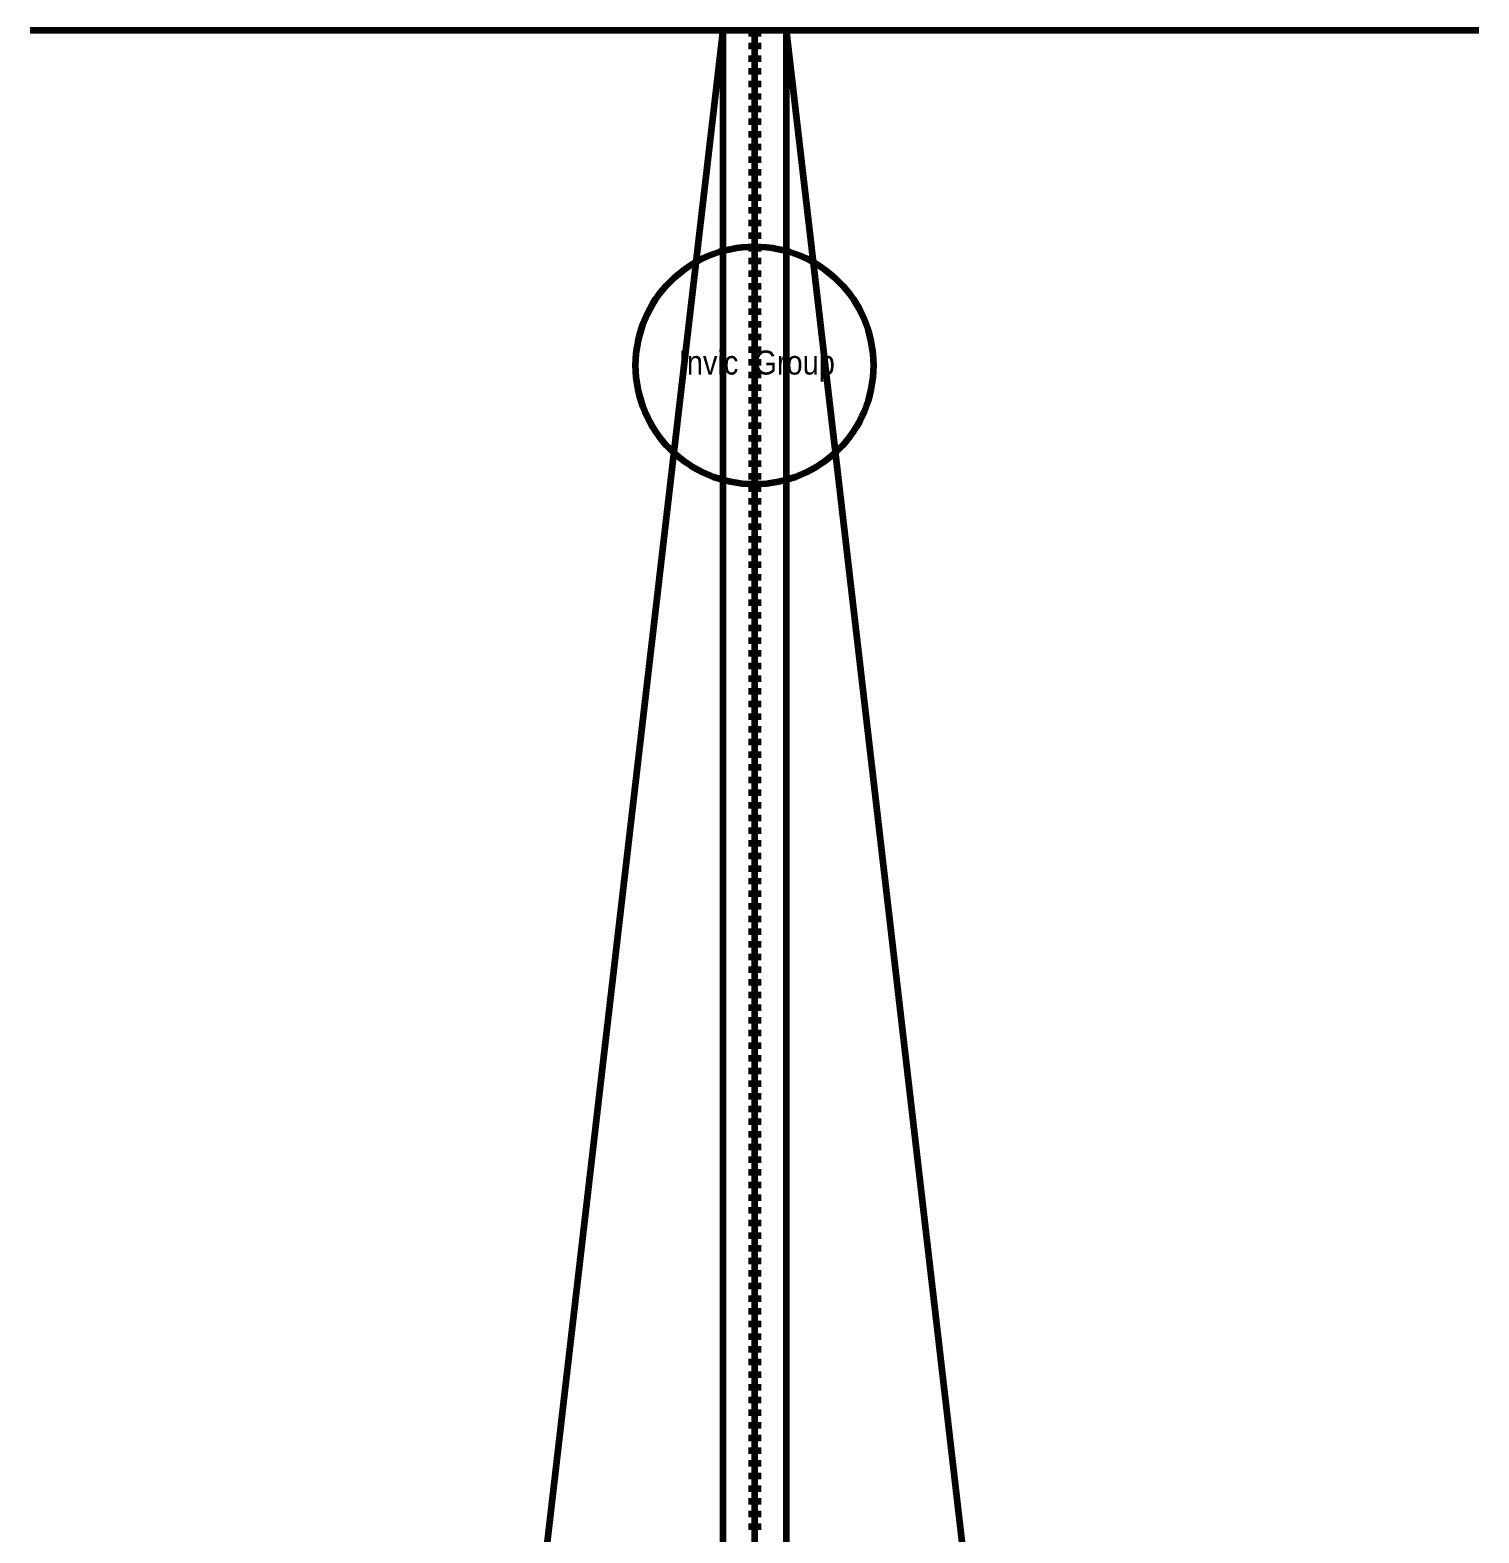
# Model space of a CAD drawing. Header units: millimetres. Extents: x 87961 to 634375, y 789523 to 1897921.
# Drawn here: x 135293 to 146742, y 1051919 to 1063794 of the extents above; entities that cross this region are included whole.
import ezdxf

# ---------------------------------------------------------------- set-up
doc = ezdxf.new("R2010")
doc.units = ezdxf.units.MM
doc.header["$LTSCALE"] = 30
doc.layers.add('DDIMS', color=2, linetype='Continuous', lineweight=100)
doc.layers.add('Invic Text', color=5, linetype='Continuous', lineweight=211)
doc.styles.add('DM75', font='swisscl.ttf', dxfattribs={"width": 0.9, "height": 190})

msp = doc.modelspace()

# ---------------------------------------------------------------- linework, layer by layer
at = {"layer": 'DDIMS'}
for p, q in [((135293.2, 1063794.1), (146742.5, 1063794.1)), ((140767.9, 1063794.1), (138017.9, 1040118.4)), ((140767.9, 1063794.1), (140767.9, 1040118.4)), ((140992.9, 1063794.1), (140992.9, 1063744.1)), ((141017.9, 1063794.1), (141017.9, 1040118.4)), ((141042.9, 1063794.1), (141042.9, 1063744.1)), ((141267.9, 1063794.1), (144017.9, 1040118.4)), ((141267.9, 1063794.1), (141267.9, 1040118.4)), ((140992.9, 1063744.1), (141042.9, 1063744.1)), ((140992.9, 1063694.1), (141042.9, 1063694.1)), ((140992.9, 1063694.1), (140992.9, 1063644.1)), ((140992.9, 1063644.1), (141042.9, 1063644.1)), ((141042.9, 1063694.1), (141042.9, 1063644.1)), ((140992.9, 1063594.1), (141042.9, 1063594.1)), ((140992.9, 1063594.1), (140992.9, 1063544.1)), ((140992.9, 1063544.1), (141042.9, 1063544.1)), ((141042.9, 1063594.1), (141042.9, 1063544.1)), ((140992.9, 1063494.1), (141042.9, 1063494.1)), ((140992.9, 1063494.1), (140992.9, 1063444.1)), ((140992.9, 1063444.1), (141042.9, 1063444.1)), ((141042.9, 1063494.1), (141042.9, 1063444.1)), ((140992.9, 1063394.1), (141042.9, 1063394.1)), ((140992.9, 1063394.1), (140992.9, 1063344.1)), ((140992.9, 1063344.1), (141042.9, 1063344.1)), ((140992.9, 1063294.1), (141042.9, 1063294.1)), ((140992.9, 1063294.1), (140992.9, 1063244.1)), ((141042.9, 1063394.1), (141042.9, 1063344.1)), ((141042.9, 1063294.1), (141042.9, 1063244.1)), ((140992.9, 1063244.1), (141042.9, 1063244.1)), ((140992.9, 1063194.1), (141042.9, 1063194.1)), ((140992.9, 1063194.1), (140992.9, 1063144.1)), ((141042.9, 1063194.1), (141042.9, 1063144.1)), ((140992.9, 1063144.1), (141042.9, 1063144.1)), ((140992.9, 1063094.1), (141042.9, 1063094.1)), ((140992.9, 1063094.1), (140992.9, 1063044.1)), ((141042.9, 1063094.1), (141042.9, 1063044.1)), ((140992.9, 1063044.1), (141042.9, 1063044.1)), ((140992.9, 1062994.1), (141042.9, 1062994.1)), ((140992.9, 1062994.1), (140992.9, 1062944.1)), ((140992.9, 1062944.1), (141042.9, 1062944.1)), ((141042.9, 1062994.1), (141042.9, 1062944.1)), ((140992.9, 1062894.1), (141042.9, 1062894.1)), ((140992.9, 1062894.1), (140992.9, 1062844.1)), ((140992.9, 1062844.1), (141042.9, 1062844.1)), ((141042.9, 1062894.1), (141042.9, 1062844.1)), ((140992.9, 1062794.1), (141042.9, 1062794.1)), ((140992.9, 1062794.1), (140992.9, 1062744.1)), ((140992.9, 1062744.1), (141042.9, 1062744.1)), ((140992.9, 1062694.1), (141042.9, 1062694.1)), ((140992.9, 1062694.1), (140992.9, 1062644.1)), ((141042.9, 1062794.1), (141042.9, 1062744.1)), ((141042.9, 1062694.1), (141042.9, 1062644.1)), ((140992.9, 1062644.1), (141042.9, 1062644.1)), ((140992.9, 1062594.1), (141042.9, 1062594.1)), ((140992.9, 1062594.1), (140992.9, 1062544.1)), ((141042.9, 1062594.1), (141042.9, 1062544.1)), ((140992.9, 1062544.1), (141042.9, 1062544.1)), ((140992.9, 1062494.1), (141042.9, 1062494.1)), ((140992.9, 1062494.1), (140992.9, 1062444.1)), ((141042.9, 1062494.1), (141042.9, 1062444.1)), ((140992.9, 1062444.1), (141042.9, 1062444.1)), ((140992.9, 1062394.1), (141042.9, 1062394.1)), ((140992.9, 1062394.1), (140992.9, 1062344.1)), ((140992.9, 1062344.1), (141042.9, 1062344.1)), ((141042.9, 1062394.1), (141042.9, 1062344.1)), ((140992.9, 1062294.1), (141042.9, 1062294.1)), ((140992.9, 1062294.1), (140992.9, 1062244.1)), ((140992.9, 1062244.1), (141042.9, 1062244.1)), ((141042.9, 1062294.1), (141042.9, 1062244.1)), ((140992.9, 1062194.1), (141042.9, 1062194.1)), ((140992.9, 1062194.1), (140992.9, 1062144.1)), ((140992.9, 1062144.1), (141042.9, 1062144.1)), ((141042.9, 1062194.1), (141042.9, 1062144.1)), ((140992.9, 1062094.1), (141042.9, 1062094.1)), ((140992.9, 1062094.1), (140992.9, 1062044.1)), ((140992.9, 1062044.1), (141042.9, 1062044.1)), ((140992.9, 1061994.1), (141042.9, 1061994.1)), ((140992.9, 1061994.1), (140992.9, 1061944.1)), ((141042.9, 1062094.1), (141042.9, 1062044.1)), ((141042.9, 1061994.1), (141042.9, 1061944.1)), ((140992.9, 1061944.1), (141042.9, 1061944.1)), ((140992.9, 1061894.1), (141042.9, 1061894.1)), ((140992.9, 1061894.1), (140992.9, 1061844.1)), ((141042.9, 1061894.1), (141042.9, 1061844.1)), ((140992.9, 1061844.1), (141042.9, 1061844.1)), ((140992.9, 1061794.1), (141042.9, 1061794.1)), ((140992.9, 1061794.1), (140992.9, 1061744.1)), ((140992.9, 1061744.1), (141042.9, 1061744.1)), ((141042.9, 1061794.1), (141042.9, 1061744.1)), ((140992.9, 1061694.1), (141042.9, 1061694.1)), ((140992.9, 1061694.1), (140992.9, 1061644.1)), ((140992.9, 1061644.1), (141042.9, 1061644.1)), ((141042.9, 1061694.1), (141042.9, 1061644.1)), ((140992.9, 1061594.1), (141042.9, 1061594.1)), ((140992.9, 1061594.1), (140992.9, 1061544.1)), ((140992.9, 1061544.1), (141042.9, 1061544.1)), ((141042.9, 1061594.1), (141042.9, 1061544.1)), ((140992.9, 1061494.1), (141042.9, 1061494.1)), ((140992.9, 1061494.1), (140992.9, 1061444.1)), ((140992.9, 1061444.1), (141042.9, 1061444.1)), ((140992.9, 1061394.1), (141042.9, 1061394.1)), ((140992.9, 1061394.1), (140992.9, 1061344.1)), ((141042.9, 1061494.1), (141042.9, 1061444.1)), ((141042.9, 1061394.1), (141042.9, 1061344.1)), ((140992.9, 1061344.1), (141042.9, 1061344.1)), ((140992.9, 1061294.1), (141042.9, 1061294.1)), ((140992.9, 1061294.1), (140992.9, 1061244.1)), ((141042.9, 1061294.1), (141042.9, 1061244.1)), ((140992.9, 1061244.1), (141042.9, 1061244.1)), ((140992.9, 1061194.1), (141042.9, 1061194.1)), ((140992.9, 1061194.1), (140992.9, 1061144.1)), ((141042.9, 1061194.1), (141042.9, 1061144.1)), ((140992.9, 1061144.1), (141042.9, 1061144.1)), ((140992.9, 1061094.1), (141042.9, 1061094.1)), ((140992.9, 1061094.1), (140992.9, 1061044.1)), ((140992.9, 1061044.1), (141042.9, 1061044.1)), ((141042.9, 1061094.1), (141042.9, 1061044.1)), ((140992.9, 1060994.1), (141042.9, 1060994.1)), ((140992.9, 1060994.1), (140992.9, 1060944.1)), ((140992.9, 1060944.1), (141042.9, 1060944.1)), ((141042.9, 1060994.1), (141042.9, 1060944.1)), ((140992.9, 1060894.1), (141042.9, 1060894.1)), ((140992.9, 1060894.1), (140992.9, 1060844.1)), ((140992.9, 1060844.1), (141042.9, 1060844.1)), ((140992.9, 1060794.1), (141042.9, 1060794.1)), ((140992.9, 1060794.1), (140992.9, 1060744.1)), ((141042.9, 1060894.1), (141042.9, 1060844.1)), ((141042.9, 1060794.1), (141042.9, 1060744.1)), ((140992.9, 1060744.1), (141042.9, 1060744.1)), ((140992.9, 1060694.1), (141042.9, 1060694.1)), ((140992.9, 1060694.1), (140992.9, 1060644.1)), ((141042.9, 1060694.1), (141042.9, 1060644.1)), ((140992.9, 1060644.1), (141042.9, 1060644.1)), ((140992.9, 1060594.1), (141042.9, 1060594.1)), ((140992.9, 1060594.1), (140992.9, 1060544.1)), ((141042.9, 1060594.1), (141042.9, 1060544.1)), ((140992.9, 1060544.1), (141042.9, 1060544.1)), ((140992.9, 1060494.1), (141042.9, 1060494.1)), ((140992.9, 1060494.1), (140992.9, 1060444.1)), ((140992.9, 1060444.1), (141042.9, 1060444.1)), ((141042.9, 1060494.1), (141042.9, 1060444.1)), ((140992.9, 1060394.1), (141042.9, 1060394.1)), ((140992.9, 1060394.1), (140992.9, 1060344.1)), ((140992.9, 1060344.1), (141042.9, 1060344.1)), ((141042.9, 1060394.1), (141042.9, 1060344.1)), ((140992.9, 1060294.1), (141042.9, 1060294.1)), ((140992.9, 1060294.1), (140992.9, 1060244.1)), ((140992.9, 1060244.1), (141042.9, 1060244.1)), ((141042.9, 1060294.1), (141042.9, 1060244.1)), ((140992.9, 1060194.1), (141042.9, 1060194.1)), ((140992.9, 1060194.1), (140992.9, 1060144.1)), ((140992.9, 1060144.1), (141042.9, 1060144.1)), ((140992.9, 1060094.1), (141042.9, 1060094.1)), ((140992.9, 1060094.1), (140992.9, 1060044.1)), ((141042.9, 1060194.1), (141042.9, 1060144.1)), ((141042.9, 1060094.1), (141042.9, 1060044.1)), ((140992.9, 1060044.1), (141042.9, 1060044.1)), ((140992.9, 1059994.1), (141042.9, 1059994.1)), ((140992.9, 1059994.1), (140992.9, 1059944.1)), ((141042.9, 1059994.1), (141042.9, 1059944.1)), ((140992.9, 1059944.1), (141042.9, 1059944.1)), ((140992.9, 1059894.1), (141042.9, 1059894.1)), ((140992.9, 1059894.1), (140992.9, 1059844.1)), ((140992.9, 1059844.1), (141042.9, 1059844.1)), ((141042.9, 1059894.1), (141042.9, 1059844.1)), ((140992.9, 1059794.1), (141042.9, 1059794.1)), ((140992.9, 1059794.1), (140992.9, 1059744.1)), ((140992.9, 1059744.1), (141042.9, 1059744.1)), ((141042.9, 1059794.1), (141042.9, 1059744.1)), ((140992.9, 1059694.1), (141042.9, 1059694.1)), ((140992.9, 1059694.1), (140992.9, 1059644.1)), ((140992.9, 1059644.1), (141042.9, 1059644.1)), ((141042.9, 1059694.1), (141042.9, 1059644.1)), ((140992.9, 1059594.1), (141042.9, 1059594.1)), ((140992.9, 1059594.1), (140992.9, 1059544.1)), ((140992.9, 1059544.1), (141042.9, 1059544.1)), ((140992.9, 1059494.1), (141042.9, 1059494.1)), ((140992.9, 1059494.1), (140992.9, 1059444.1)), ((141042.9, 1059594.1), (141042.9, 1059544.1)), ((141042.9, 1059494.1), (141042.9, 1059444.1)), ((140992.9, 1059444.1), (141042.9, 1059444.1)), ((140992.9, 1059394.1), (141042.9, 1059394.1)), ((140992.9, 1059394.1), (140992.9, 1059344.1)), ((141042.9, 1059394.1), (141042.9, 1059344.1)), ((140992.9, 1059344.1), (141042.9, 1059344.1)), ((140992.9, 1059294.1), (141042.9, 1059294.1)), ((140992.9, 1059294.1), (140992.9, 1059244.1)), ((141042.9, 1059294.1), (141042.9, 1059244.1)), ((140992.9, 1059244.1), (141042.9, 1059244.1)), ((140992.9, 1059194.1), (141042.9, 1059194.1)), ((140992.9, 1059194.1), (140992.9, 1059144.1)), ((140992.9, 1059144.1), (141042.9, 1059144.1)), ((141042.9, 1059194.1), (141042.9, 1059144.1)), ((140992.9, 1059094.1), (141042.9, 1059094.1)), ((140992.9, 1059094.1), (140992.9, 1059044.1)), ((140992.9, 1059044.1), (141042.9, 1059044.1)), ((141042.9, 1059094.1), (141042.9, 1059044.1)), ((140992.9, 1058994.1), (141042.9, 1058994.1)), ((140992.9, 1058994.1), (140992.9, 1058944.1)), ((140992.9, 1058944.1), (141042.9, 1058944.1)), ((140992.9, 1058894.1), (141042.9, 1058894.1)), ((140992.9, 1058894.1), (140992.9, 1058844.1)), ((141042.9, 1058994.1), (141042.9, 1058944.1)), ((141042.9, 1058894.1), (141042.9, 1058844.1)), ((140992.9, 1058844.1), (141042.9, 1058844.1)), ((140992.9, 1058794.1), (141042.9, 1058794.1)), ((140992.9, 1058794.1), (140992.9, 1058744.1)), ((141042.9, 1058794.1), (141042.9, 1058744.1)), ((140992.9, 1058744.1), (141042.9, 1058744.1)), ((140992.9, 1058694.1), (141042.9, 1058694.1)), ((140992.9, 1058694.1), (140992.9, 1058644.1)), ((141042.9, 1058694.1), (141042.9, 1058644.1)), ((140992.9, 1058644.1), (141042.9, 1058644.1)), ((140992.9, 1058594.1), (141042.9, 1058594.1)), ((140992.9, 1058594.1), (140992.9, 1058544.1)), ((140992.9, 1058544.1), (141042.9, 1058544.1)), ((141042.9, 1058594.1), (141042.9, 1058544.1)), ((140992.9, 1058494.1), (141042.9, 1058494.1)), ((140992.9, 1058494.1), (140992.9, 1058444.1)), ((140992.9, 1058444.1), (141042.9, 1058444.1)), ((141042.9, 1058494.1), (141042.9, 1058444.1)), ((140992.9, 1058394.1), (141042.9, 1058394.1)), ((140992.9, 1058394.1), (140992.9, 1058344.1)), ((140992.9, 1058344.1), (141042.9, 1058344.1)), ((141042.9, 1058394.1), (141042.9, 1058344.1)), ((140992.9, 1058294.1), (141042.9, 1058294.1)), ((140992.9, 1058294.1), (140992.9, 1058244.1)), ((140992.9, 1058244.1), (141042.9, 1058244.1)), ((140992.9, 1058194.1), (141042.9, 1058194.1)), ((140992.9, 1058194.1), (140992.9, 1058144.1)), ((141042.9, 1058294.1), (141042.9, 1058244.1)), ((141042.9, 1058194.1), (141042.9, 1058144.1)), ((140992.9, 1058144.1), (141042.9, 1058144.1)), ((140992.9, 1058094.1), (141042.9, 1058094.1)), ((140992.9, 1058094.1), (140992.9, 1058044.1)), ((141042.9, 1058094.1), (141042.9, 1058044.1)), ((140992.9, 1058044.1), (141042.9, 1058044.1)), ((140992.9, 1057994.1), (141042.9, 1057994.1)), ((140992.9, 1057994.1), (140992.9, 1057944.1)), ((140992.9, 1057944.1), (141042.9, 1057944.1)), ((141042.9, 1057994.1), (141042.9, 1057944.1)), ((140992.9, 1057894.1), (141042.9, 1057894.1)), ((140992.9, 1057894.1), (140992.9, 1057844.1)), ((140992.9, 1057844.1), (141042.9, 1057844.1)), ((141042.9, 1057894.1), (141042.9, 1057844.1)), ((140992.9, 1057794.1), (141042.9, 1057794.1)), ((140992.9, 1057794.1), (140992.9, 1057744.1)), ((140992.9, 1057744.1), (141042.9, 1057744.1)), ((141042.9, 1057794.1), (141042.9, 1057744.1)), ((140992.9, 1057694.1), (141042.9, 1057694.1)), ((140992.9, 1057694.1), (140992.9, 1057644.1)), ((140992.9, 1057644.1), (141042.9, 1057644.1)), ((140992.9, 1057594.1), (141042.9, 1057594.1)), ((140992.9, 1057594.1), (140992.9, 1057544.1)), ((141042.9, 1057694.1), (141042.9, 1057644.1)), ((141042.9, 1057594.1), (141042.9, 1057544.1)), ((140992.9, 1057544.1), (141042.9, 1057544.1)), ((140992.9, 1057494.1), (141042.9, 1057494.1)), ((140992.9, 1057494.1), (140992.9, 1057444.1)), ((141042.9, 1057494.1), (141042.9, 1057444.1)), ((140992.9, 1057444.1), (141042.9, 1057444.1)), ((140992.9, 1057394.1), (141042.9, 1057394.1)), ((140992.9, 1057394.1), (140992.9, 1057344.1)), ((141042.9, 1057394.1), (141042.9, 1057344.1)), ((140992.9, 1057344.1), (141042.9, 1057344.1)), ((140992.9, 1057294.1), (141042.9, 1057294.1)), ((140992.9, 1057294.1), (140992.9, 1057244.1)), ((140992.9, 1057244.1), (141042.9, 1057244.1)), ((141042.9, 1057294.1), (141042.9, 1057244.1)), ((140992.9, 1057194.1), (141042.9, 1057194.1)), ((140992.9, 1057194.1), (140992.9, 1057144.1)), ((140992.9, 1057144.1), (141042.9, 1057144.1)), ((141042.9, 1057194.1), (141042.9, 1057144.1)), ((140992.9, 1057094.1), (141042.9, 1057094.1)), ((140992.9, 1057094.1), (140992.9, 1057044.1)), ((140992.9, 1057044.1), (141042.9, 1057044.1)), ((140992.9, 1056994.1), (141042.9, 1056994.1)), ((140992.9, 1056994.1), (140992.9, 1056944.1)), ((141042.9, 1057094.1), (141042.9, 1057044.1)), ((141042.9, 1056994.1), (141042.9, 1056944.1)), ((140992.9, 1056944.1), (141042.9, 1056944.1)), ((140992.9, 1056894.1), (141042.9, 1056894.1)), ((140992.9, 1056894.1), (140992.9, 1056844.1)), ((141042.9, 1056894.1), (141042.9, 1056844.1)), ((140992.9, 1056844.1), (141042.9, 1056844.1)), ((140992.9, 1056794.1), (141042.9, 1056794.1)), ((140992.9, 1056794.1), (140992.9, 1056744.1)), ((141042.9, 1056794.1), (141042.9, 1056744.1)), ((140992.9, 1056744.1), (141042.9, 1056744.1)), ((140992.9, 1056694.1), (141042.9, 1056694.1)), ((140992.9, 1056694.1), (140992.9, 1056644.1)), ((140992.9, 1056644.1), (141042.9, 1056644.1)), ((141042.9, 1056694.1), (141042.9, 1056644.1)), ((140992.9, 1056594.1), (141042.9, 1056594.1)), ((140992.9, 1056594.1), (140992.9, 1056544.1)), ((140992.9, 1056544.1), (141042.9, 1056544.1)), ((141042.9, 1056594.1), (141042.9, 1056544.1)), ((140992.9, 1056494.1), (141042.9, 1056494.1)), ((140992.9, 1056494.1), (140992.9, 1056444.1)), ((140992.9, 1056444.1), (141042.9, 1056444.1)), ((141042.9, 1056494.1), (141042.9, 1056444.1)), ((140992.9, 1056394.1), (141042.9, 1056394.1)), ((140992.9, 1056394.1), (140992.9, 1056344.1)), ((140992.9, 1056344.1), (141042.9, 1056344.1)), ((140992.9, 1056294.1), (141042.9, 1056294.1)), ((140992.9, 1056294.1), (140992.9, 1056244.1)), ((141042.9, 1056394.1), (141042.9, 1056344.1)), ((141042.9, 1056294.1), (141042.9, 1056244.1)), ((140992.9, 1056244.1), (141042.9, 1056244.1)), ((140992.9, 1056194.1), (141042.9, 1056194.1)), ((140992.9, 1056194.1), (140992.9, 1056144.1)), ((141042.9, 1056194.1), (141042.9, 1056144.1)), ((140992.9, 1056144.1), (141042.9, 1056144.1)), ((140992.9, 1056094.1), (141042.9, 1056094.1)), ((140992.9, 1056094.1), (140992.9, 1056044.1)), ((140992.9, 1056044.1), (141042.9, 1056044.1)), ((141042.9, 1056094.1), (141042.9, 1056044.1)), ((140992.9, 1055994.1), (141042.9, 1055994.1)), ((140992.9, 1055994.1), (140992.9, 1055944.1)), ((140992.9, 1055944.1), (141042.9, 1055944.1)), ((141042.9, 1055994.1), (141042.9, 1055944.1)), ((140992.9, 1055894.1), (141042.9, 1055894.1)), ((140992.9, 1055894.1), (140992.9, 1055844.1)), ((140992.9, 1055844.1), (141042.9, 1055844.1)), ((141042.9, 1055894.1), (141042.9, 1055844.1)), ((140992.9, 1055794.1), (141042.9, 1055794.1)), ((140992.9, 1055794.1), (140992.9, 1055744.1)), ((140992.9, 1055744.1), (141042.9, 1055744.1)), ((140992.9, 1055694.1), (141042.9, 1055694.1)), ((140992.9, 1055694.1), (140992.9, 1055644.1)), ((141042.9, 1055794.1), (141042.9, 1055744.1)), ((141042.9, 1055694.1), (141042.9, 1055644.1)), ((140992.9, 1055644.1), (141042.9, 1055644.1)), ((140992.9, 1055594.1), (141042.9, 1055594.1)), ((140992.9, 1055594.1), (140992.9, 1055544.1)), ((141042.9, 1055594.1), (141042.9, 1055544.1)), ((140992.9, 1055544.1), (141042.9, 1055544.1)), ((140992.9, 1055494.1), (141042.9, 1055494.1)), ((140992.9, 1055494.1), (140992.9, 1055444.1)), ((141042.9, 1055494.1), (141042.9, 1055444.1)), ((140992.9, 1055444.1), (141042.9, 1055444.1)), ((140992.9, 1055394.1), (141042.9, 1055394.1)), ((140992.9, 1055394.1), (140992.9, 1055344.1)), ((140992.9, 1055344.1), (141042.9, 1055344.1)), ((141042.9, 1055394.1), (141042.9, 1055344.1)), ((140992.9, 1055294.1), (141042.9, 1055294.1)), ((140992.9, 1055294.1), (140992.9, 1055244.1)), ((140992.9, 1055244.1), (141042.9, 1055244.1)), ((141042.9, 1055294.1), (141042.9, 1055244.1)), ((140992.9, 1055194.1), (141042.9, 1055194.1)), ((140992.9, 1055194.1), (140992.9, 1055144.1)), ((140992.9, 1055144.1), (141042.9, 1055144.1)), ((140992.9, 1055094.1), (141042.9, 1055094.1)), ((140992.9, 1055094.1), (140992.9, 1055044.1)), ((141042.9, 1055194.1), (141042.9, 1055144.1)), ((141042.9, 1055094.1), (141042.9, 1055044.1)), ((140992.9, 1055044.1), (141042.9, 1055044.1)), ((140992.9, 1054994.1), (141042.9, 1054994.1)), ((140992.9, 1054994.1), (140992.9, 1054944.1)), ((141042.9, 1054994.1), (141042.9, 1054944.1)), ((140992.9, 1054944.1), (141042.9, 1054944.1)), ((140992.9, 1054894.1), (141042.9, 1054894.1)), ((140992.9, 1054894.1), (140992.9, 1054844.1)), ((141042.9, 1054894.1), (141042.9, 1054844.1)), ((140992.9, 1054844.1), (141042.9, 1054844.1)), ((140992.9, 1054794.1), (141042.9, 1054794.1)), ((140992.9, 1054794.1), (140992.9, 1054744.1)), ((140992.9, 1054744.1), (141042.9, 1054744.1)), ((141042.9, 1054794.1), (141042.9, 1054744.1)), ((140992.9, 1054694.1), (141042.9, 1054694.1)), ((140992.9, 1054694.1), (140992.9, 1054644.1)), ((140992.9, 1054644.1), (141042.9, 1054644.1)), ((141042.9, 1054694.1), (141042.9, 1054644.1)), ((140992.9, 1054594.1), (141042.9, 1054594.1)), ((140992.9, 1054594.1), (140992.9, 1054544.1)), ((140992.9, 1054544.1), (141042.9, 1054544.1)), ((141042.9, 1054594.1), (141042.9, 1054544.1)), ((140992.9, 1054494.1), (141042.9, 1054494.1)), ((140992.9, 1054494.1), (140992.9, 1054444.1)), ((140992.9, 1054444.1), (141042.9, 1054444.1)), ((140992.9, 1054394.1), (141042.9, 1054394.1)), ((140992.9, 1054394.1), (140992.9, 1054344.1)), ((141042.9, 1054494.1), (141042.9, 1054444.1)), ((141042.9, 1054394.1), (141042.9, 1054344.1)), ((140992.9, 1054344.1), (141042.9, 1054344.1)), ((140992.9, 1054294.1), (141042.9, 1054294.1)), ((140992.9, 1054294.1), (140992.9, 1054244.1)), ((141042.9, 1054294.1), (141042.9, 1054244.1)), ((140992.9, 1054244.1), (141042.9, 1054244.1)), ((140992.9, 1054194.1), (141042.9, 1054194.1)), ((140992.9, 1054194.1), (140992.9, 1054144.1)), ((140992.9, 1054144.1), (141042.9, 1054144.1)), ((141042.9, 1054194.1), (141042.9, 1054144.1)), ((140992.9, 1054094.1), (141042.9, 1054094.1)), ((140992.9, 1054094.1), (140992.9, 1054044.1)), ((140992.9, 1054044.1), (141042.9, 1054044.1)), ((141042.9, 1054094.1), (141042.9, 1054044.1)), ((140992.9, 1053994.1), (141042.9, 1053994.1)), ((140992.9, 1053994.1), (140992.9, 1053944.1)), ((140992.9, 1053944.1), (141042.9, 1053944.1)), ((141042.9, 1053994.1), (141042.9, 1053944.1)), ((140992.9, 1053894.1), (141042.9, 1053894.1)), ((140992.9, 1053894.1), (140992.9, 1053844.1)), ((140992.9, 1053844.1), (141042.9, 1053844.1)), ((140992.9, 1053794.1), (141042.9, 1053794.1)), ((140992.9, 1053794.1), (140992.9, 1053744.1)), ((141042.9, 1053894.1), (141042.9, 1053844.1)), ((141042.9, 1053794.1), (141042.9, 1053744.1)), ((140992.9, 1053744.1), (141042.9, 1053744.1)), ((140992.9, 1053694.1), (141042.9, 1053694.1)), ((140992.9, 1053694.1), (140992.9, 1053644.1)), ((141042.9, 1053694.1), (141042.9, 1053644.1)), ((140992.9, 1053644.1), (141042.9, 1053644.1)), ((140992.9, 1053594.1), (141042.9, 1053594.1)), ((140992.9, 1053594.1), (140992.9, 1053544.1)), ((141042.9, 1053594.1), (141042.9, 1053544.1)), ((140992.9, 1053544.1), (141042.9, 1053544.1)), ((140992.9, 1053494.1), (141042.9, 1053494.1)), ((140992.9, 1053494.1), (140992.9, 1053444.1)), ((140992.9, 1053444.1), (141042.9, 1053444.1)), ((141042.9, 1053494.1), (141042.9, 1053444.1)), ((140992.9, 1053394.1), (141042.9, 1053394.1)), ((140992.9, 1053394.1), (140992.9, 1053344.1)), ((140992.9, 1053344.1), (141042.9, 1053344.1)), ((141042.9, 1053394.1), (141042.9, 1053344.1)), ((140992.9, 1053294.1), (141042.9, 1053294.1)), ((140992.9, 1053294.1), (140992.9, 1053244.1)), ((140992.9, 1053244.1), (141042.9, 1053244.1)), ((140992.9, 1053194.1), (141042.9, 1053194.1)), ((140992.9, 1053194.1), (140992.9, 1053144.1)), ((141042.9, 1053294.1), (141042.9, 1053244.1)), ((141042.9, 1053194.1), (141042.9, 1053144.1)), ((140992.9, 1053144.1), (141042.9, 1053144.1)), ((140992.9, 1053094.1), (141042.9, 1053094.1)), ((140992.9, 1053094.1), (140992.9, 1053044.1)), ((141042.9, 1053094.1), (141042.9, 1053044.1)), ((140992.9, 1053044.1), (141042.9, 1053044.1)), ((140992.9, 1052994.1), (141042.9, 1052994.1)), ((140992.9, 1052994.1), (140992.9, 1052944.1)), ((141042.9, 1052994.1), (141042.9, 1052944.1)), ((140992.9, 1052944.1), (141042.9, 1052944.1)), ((140992.9, 1052894.1), (141042.9, 1052894.1)), ((140992.9, 1052894.1), (140992.9, 1052844.1)), ((140992.9, 1052844.1), (141042.9, 1052844.1)), ((141042.9, 1052894.1), (141042.9, 1052844.1)), ((140992.9, 1052794.1), (141042.9, 1052794.1)), ((140992.9, 1052794.1), (140992.9, 1052744.1)), ((140992.9, 1052744.1), (141042.9, 1052744.1)), ((141042.9, 1052794.1), (141042.9, 1052744.1)), ((140992.9, 1052694.1), (141042.9, 1052694.1)), ((140992.9, 1052694.1), (140992.9, 1052644.1)), ((140992.9, 1052644.1), (141042.9, 1052644.1)), ((141042.9, 1052694.1), (141042.9, 1052644.1)), ((140992.9, 1052594.1), (141042.9, 1052594.1)), ((140992.9, 1052594.1), (140992.9, 1052544.1)), ((140992.9, 1052544.1), (141042.9, 1052544.1)), ((140992.9, 1052494.1), (141042.9, 1052494.1)), ((140992.9, 1052494.1), (140992.9, 1052444.1)), ((141042.9, 1052594.1), (141042.9, 1052544.1)), ((141042.9, 1052494.1), (141042.9, 1052444.1)), ((140992.9, 1052444.1), (141042.9, 1052444.1)), ((140992.9, 1052394.1), (141042.9, 1052394.1)), ((140992.9, 1052394.1), (140992.9, 1052344.1)), ((141042.9, 1052394.1), (141042.9, 1052344.1)), ((140992.9, 1052344.1), (141042.9, 1052344.1)), ((140992.9, 1052294.1), (141042.9, 1052294.1)), ((140992.9, 1052294.1), (140992.9, 1052244.1)), ((140992.9, 1052244.1), (141042.9, 1052244.1)), ((141042.9, 1052294.1), (141042.9, 1052244.1)), ((140992.9, 1052194.1), (141042.9, 1052194.1)), ((140992.9, 1052194.1), (140992.9, 1052144.1)), ((140992.9, 1052144.1), (141042.9, 1052144.1)), ((141042.9, 1052194.1), (141042.9, 1052144.1)), ((140992.9, 1052094.1), (141042.9, 1052094.1)), ((140992.9, 1052094.1), (140992.9, 1052044.1)), ((140992.9, 1052044.1), (141042.9, 1052044.1)), ((141042.9, 1052094.1), (141042.9, 1052044.1)), ((140992.9, 1051994.1), (141042.9, 1051994.1)), ((140992.9, 1051994.1), (140992.9, 1051944.1)), ((140992.9, 1051944.1), (141042.9, 1051944.1)), ((141042.9, 1051994.1), (141042.9, 1051944.1))]:
    msp.add_line(p, q, dxfattribs=at)
msp.add_circle((141017.9, 1061144.1), 939.1, dxfattribs=at)

# ---------------------------------------------------------------- texts
at = {"layer": 'Invic Text', "insert": (140419.9, 1061262.1), "char_height": 190, "attachment_point": 1, "style": 'DM75'}
msp.add_mtext_dynamic_manual_height_columns('\\pt570;{\\fCentury Gothic|b0|i0|c0|p34;Invic  Group}', width=1424.034, gutter_width=2600, heights=[0], dxfattribs=at)

doc.saveas('drawing.dxf')
